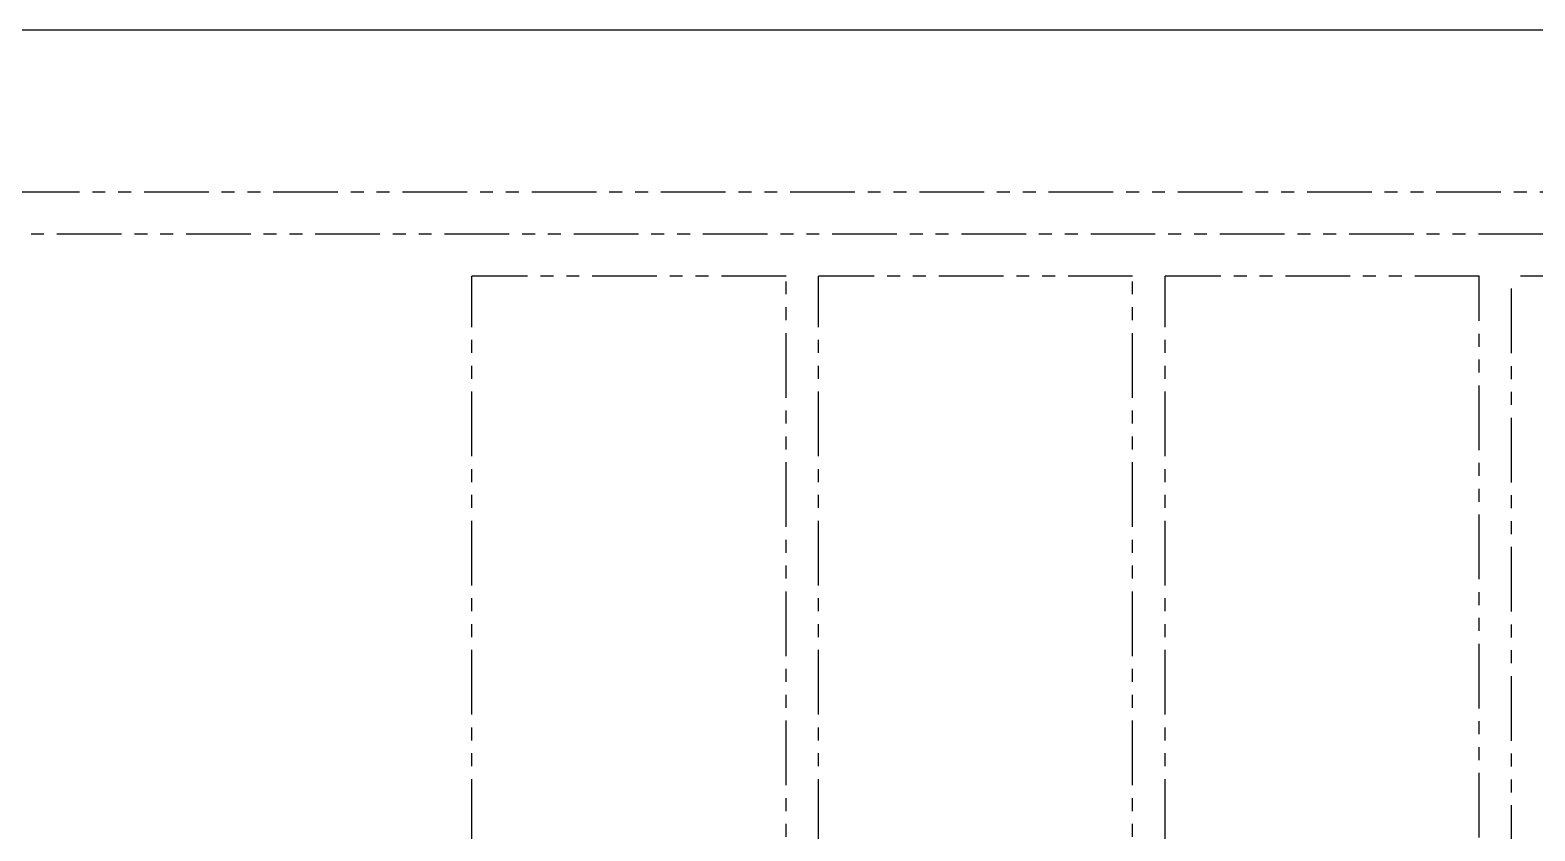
# Model space of a CAD drawing. Header units: millimetres. Extents: x 10547 to 11305, y 9897 to 10391.
# Drawn here: x 10703.4 to 10777.4, y 10088.6 to 10128 of the extents above; entities that cross this region are included whole.
import ezdxf

# ---------------------------------------------------------------- set-up
doc = ezdxf.new("R2010")
doc.units = ezdxf.units.MM
doc.linetypes.add('PHANTOM2', pattern=[31.75, 15.875, -3.175, 3.175, -3.175, 3.175, -3.175])
doc.layers.add('LG-장비번호', color=7, linetype='Continuous')
doc.layers.add('제어선', color=6, linetype='Continuous')

msp = doc.modelspace()

# ---------------------------------------------------------------- linework, layer by layer
at = {"layer": 'LG-장비번호', "color": 252}
msp.add_line((11218.883, 10127.978), (10546.997, 10127.978), dxfattribs=at)
at = {"layer": '제어선', "linetype": 'PHANTOM2', "ltscale": 0.2}
for p, q in [((10845.554, 10120.011, 0), (10628.34, 10120.011, 0)), ((10847.62, 10117.944, 0), (10679.439, 10117.944)), ((10740.575, 10115.878, 0), (10725.132, 10115.878, 0)), ((10725.132, 10068.933), (10725.132, 10115.878, 0)), ((10740.575, 10071.809), (10740.575, 10115.878, 0)), ((10757.608, 10115.878, 0), (10742.165, 10115.878, 0)), ((10742.165, 10068.933), (10742.165, 10115.878, 0)), ((10757.608, 10071.809), (10757.608, 10115.878, 0)), ((10774.641, 10115.878, 0), (10759.198, 10115.878, 0)), ((10759.198, 10068.933), (10759.198, 10115.878, 0)), ((10774.641, 10075.585, 0), (10774.641, 10115.878, 0)), ((10849.687, 10115.878, 0), (10776.231, 10115.878, 0)), ((10776.231, 10073.996), (10776.231, 10115.878, 0))]:
    msp.add_line(p, q, dxfattribs=at)

doc.saveas('drawing.dxf')
